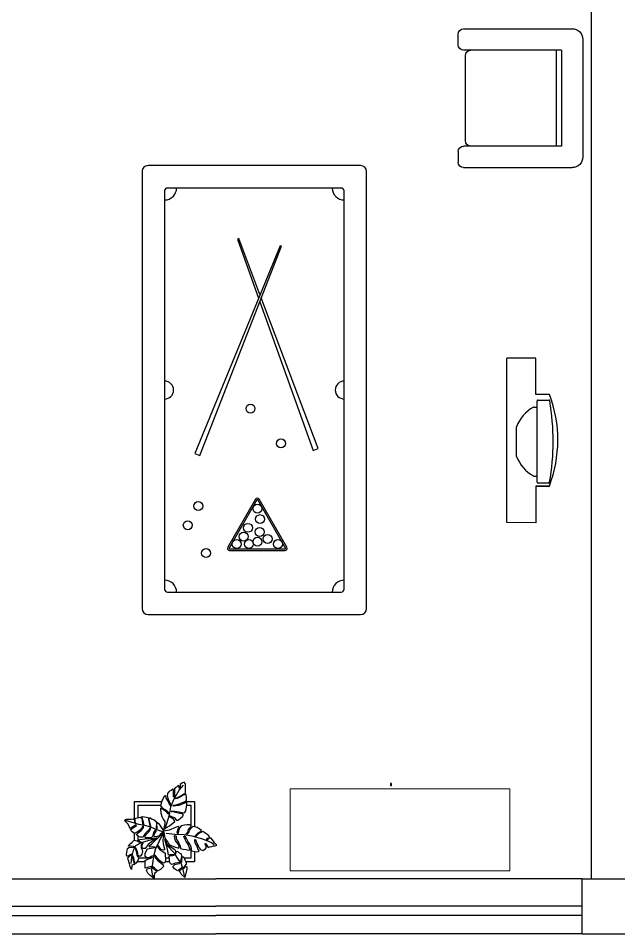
# Model space of a CAD drawing. Header units: inches. Extents: x 478327 to 492265, y -26791 to -22136.
# Drawn here: x 480854.6 to 481002.1, y -26311.4 to -26086.4 of the extents above; entities that cross this region are included whole.
import ezdxf

# ---------------------------------------------------------------- set-up
doc = ezdxf.new("R2010")
doc.units = ezdxf.units.IN
doc.header["$MEASUREMENT"] = 0
for name, color, linetype in [('A-DIMENSION', 4, 'Continuous'), ('A-GLASS', 4, 'Continuous'), ('A-WALL', 7, 'Continuous'), ('cad-block.com', 250, 'Continuous'), ('Ceco.NET 17', 3, 'Continuous'), ('furniture', 201, 'Continuous'), ('I-WALL-IN', 3, 'Continuous')]:
    doc.layers.add(name, color=color, linetype=linetype)
doc.layers.add('A-furniture', color=8, linetype='Continuous', lineweight=9)
doc.layers.add('COL', color=40, linetype='Continuous', lineweight=40)

# ---------------------------------------------------------------- blocks, each defined once
blk = doc.blocks.new('A$C756F409C')
at = {"layer": 'A-furniture'}
blk.add_lwpolyline([(0, -0.448), (1.2, -0.448), (1.2, 0), (0, 0)], close=True, dxfattribs=at)
blk = doc.blocks.new('CH_13')
for p, q in [((275, 0), (-275, 0)), ((-325, -558.9), (-325, -50)), ((325, -558.9), (325, -50)), ((-225, -100), (-225, -558.9)), ((225, -100), (-225, -100)), ((225, -125), (-225, -125)), ((225, -100), (225, -558.9)), ((-200, -550), (200, -550)), ((-250, -583.9), (-300, -583.9)), ((250, -583.9), (300, -583.9))]:
    blk.add_line(p, q)
for centre, radius, start, end in [((-275, -50), 50, 90, 180), ((275, -50), 50, 0, 90), ((-200, -525), 25, 180, 270), ((200, -525), 25, 270, 0), ((-300, -558.9), 25, 180, 270), ((-250, -558.9), 25, 270, 0), ((250, -558.9), 25, 180, 270), ((300, -558.9), 25, 270, 0)]:
    blk.add_arc(centre, radius, start, end)
blk = doc.blocks.new('TYH TY')
at = {"layer": 'furniture'}
for p, q in [((7404.2684, -2935.1728), (7404.2684, -2934.8866)), ((7404.2684, -2934.8866), (7405.8878, -2934.8866)), ((7405.8878, -2935.1728), (7405.8878, -2934.8866)), ((7404.9203, -2934.9826), (7405.212, -2934.9826)), ((7404.6281, -2935.1728), (7404.2684, -2935.1728)), ((7404.6281, -2935.1728), (7404.6281, -2935.306)), ((7404.6281, -2935.1728), (7404.6281, -2935.1728)), ((7404.6281, -2935.1728), (7404.6281, -2935.1728)), ((7404.6281, -2935.306), (7404.6281, -2935.1728)), ((7404.7267, -2935.1542), (7404.7267, -2935.1849)), ((7405.4056, -2935.1542), (7405.4056, -2935.1849)), ((7405.5281, -2935.1728), (7405.8878, -2935.1728)), ((7405.5281, -2935.306), (7405.5281, -2935.1728)), ((7404.6573, -2935.2989), (7404.6573, -2935.1951)), ((7404.6675, -2935.1849), (7405.4648, -2935.1849)), ((7405.475, -2935.1951), (7405.475, -2935.2989))]:
    blk.add_line(p, q, dxfattribs=at)
for centre, radius, start, end in [((7405.0548, -2935.3321), 0.3745, 111.04428, 150.76345), ((7405.0776, -2935.3321), 0.3745, 29.23655, 68.95572), ((7404.7369, -2935.1542), 0.0102, 150.76345, 180), ((7405.3954, -2935.1542), 0.0102, 0, 29.23655), ((7404.6675, -2935.1951), 0.0102, 90, 180), ((7405.4648, -2935.1951), 0.0102, 0, 90), ((7405.0781, -2934.1338), 1.2556, 248.99791, 291.00209), ((7404.6675, -2935.2989), 0.0102, 180, 260.20829), ((7405.0662, -2932.9889), 2.3544, 260.20829, 279.79171), ((7405.4648, -2935.2989), 0.0102, 279.79171, 0)]:
    blk.add_arc(centre, radius, start, end, dxfattribs=at)
blk = doc.blocks.new('sport-9')
at = {"color": 0, "linetype": 'ByBlock'}
for p, q in [((0, 1.5), (-2.92, 1.5)), ((-2.96, 1.46), (-2.96, 0.04)), ((0.04, 0.04), (0.04, 1.46)), ((-0.13, 1.35), (-2.79, 1.35)), ((-2.81, 1.33), (-2.81, 0.17)), ((-0.11, 0.17), (-0.11, 1.33)), ((-1.0694, 1.1763), (-2.0751, 0.7958)), ((-1.0569, 1.1424), (-1.0694, 1.1763)), ((-2.0504, 0.7862), (-1.0569, 1.1424)), ((-2.4207, 0.9307), (-2.4244, 0.9215)), ((-2.4244, 0.9215), (-1.0368, 0.3518)), ((-1.0234, 0.3854), (-2.4207, 0.9307)), ((-2.3929, 0.9196), (-2.3966, 0.9103)), ((-0.4092, 0.9676), (-0.7313, 0.7819)), ((-0.4036, 0.9579), (-0.7257, 0.7722)), ((-0.3994, 0.584), (-0.3994, 0.9555)), ((-0.3882, 0.584), (-0.3882, 0.9555)), ((-2.0976, 0.7873), (-2.4723, 0.6455)), ((-2.4689, 0.6361), (-2.0742, 0.7777)), ((-0.7313, 0.7576), (-0.4092, 0.5719)), ((-0.7257, 0.7673), (-0.4036, 0.5816)), ((-2.4723, 0.6455), (-2.4689, 0.6361)), ((-2.4442, 0.6559), (-2.4407, 0.6465)), ((-1.0368, 0.3518), (-1.0234, 0.3854)), ((-2.79, 0.15), (-0.13, 0.15)), ((-2.92, 0), (0, 0))]:
    blk.add_line(p, q, dxfattribs=at)
for centre in [(-1.1033, 0.9277), (-0.4306, 0.9079), (-0.4655, 0.8381), (-0.6672, 0.7706), (-0.5974, 0.788), (-0.512, 0.7857), (-0.4462, 0.7706), (-1.3359, 0.724), (-0.5393, 0.7065), (-0.4306, 0.713), (-0.4811, 0.6774), (-0.4306, 0.6315), (-0.3706, 0.4272), (-0.6846, 0.3748), (-0.5567, 0.305)]:
    blk.add_circle(centre, 0.03, dxfattribs=at)
for centre, radius, start, end in [((-2.92, 1.46), 0.04, 90, 180), ((0, 1.46), 0.04, 360, 90), ((-2.79, 1.33), 0.02, 90, 180), ((-2.81, 1.35), 0.08, 270, 0), ((-1.46, 1.35), 0.06, 180, 0), ((-0.11, 1.35), 0.08, 180, 270), ((-0.13, 1.33), 0.02, 0, 90), ((-0.4022, 0.9555), 0.014, 0, 119.97292), ((-0.4022, 0.9555), 0.0028, 0, 119.97292), ((-0.7243, 0.7697), 0.014, 119.97292, 240.02708), ((-0.7243, 0.7697), 0.0028, 119.97292, 240.02708), ((-0.4022, 0.584), 0.014, 240.02708, 0), ((-0.4022, 0.584), 0.0028, 240.02708, 0), ((-2.81, 0.15), 0.08, 0, 90), ((-1.46, 0.15), 0.06, 0, 180), ((-0.11, 0.15), 0.08, 90, 180), ((-2.79, 0.17), 0.02, 180, 270), ((-0.13, 0.17), 0.02, 270, 0), ((-2.92, 0.04), 0.04, 180, 270), ((0, 0.04), 0.04, 270, 0)]:
    blk.add_arc(centre, radius, start, end, dxfattribs=at)
blk = doc.blocks.new('pool table 2')
at = {"xscale": 1000, "yscale": 1000, "zscale": 1000}
blk.add_blockref('sport-9', (-40, -40), dxfattribs=at)
blk = doc.blocks.new('Drawing10')
at = {"layer": 'Ceco.NET 17', "color": 7}
for p, q in [((-0.0204, 0.2629), (-0.0589, 0.2734)), ((0.0289, 0.2471), (-0.0204, 0.2629)), ((0.0701, 0.2403), (0.0289, 0.2471)), ((0.1027, 0.2313), (0.0701, 0.2403)), ((0.1557, 0.2105), (0.1027, 0.2313)), ((0.1888, 0.1991), (0.1557, 0.2105))]:
    blk.add_line(p, q, dxfattribs=at)
for points in [[(0.3315, 0.5284), (0.32, 0.5238), (0.3123, 0.5192), (0.3046, 0.5123), (0.3031, 0.5015), (0.3016, 0.4878), (0.297, 0.4885), (0.297, 0.5), (0.2939, 0.5054), (0.2893, 0.5038), (0.2801, 0.4962), (0.2709, 0.4908), (0.2663, 0.4832), (0.2663, 0.4655), (0.2663, 0.4426), (0.2663, 0.4295), (0.2625, 0.4265), (0.2602, 0.4334), (0.259, 0.456), (0.2608, 0.4791), (0.2554, 0.4822), (0.2433, 0.4732), (0.2341, 0.4678), (0.2257, 0.4617), (0.2196, 0.4533), (0.218, 0.4387), (0.2249, 0.4165), (0.2326, 0.3981), (0.2426, 0.379), (0.2418, 0.3713), (0.2364, 0.3752), (0.2318, 0.3859), (0.2234, 0.402), (0.2119, 0.4226), (0.2094, 0.4373), (0.1979, 0.435), (0.1881, 0.4165), (0.1836, 0.408), (0.1805, 0.3958), (0.174, 0.3717), (0.1892, 0.3547), (0.2035, 0.3468), (0.2211, 0.3338), (0.2272, 0.3231), (0.2295, 0.3154), (0.2242, 0.3192), (0.2165, 0.33), (0.2004, 0.3399), (0.1828, 0.3522), (0.1743, 0.3552), (0.1736, 0.3483), (0.1766, 0.3246), (0.1828, 0.3001), (0.1904, 0.2825), (0.2027, 0.2664), (0.2027, 0.2534), (0.1943, 0.2097), (0.2127, 0.2266), (0.2326, 0.2396), (0.2688, 0.2673), (0.2688, 0.2704), (0.26, 0.2829), (0.2372, 0.2955), (0.2326, 0.3062), (0.241, 0.3024), (0.2646, 0.2929), (0.2787, 0.2765), (0.2879, 0.2757), (0.2891, 0.2754), (0.2924, 0.2779), (0.3077, 0.2909), (0.3192, 0.3009), (0.3253, 0.3093), (0.32, 0.3177), (0.3016, 0.3208), (0.2809, 0.3254), (0.2548, 0.3307), (0.2433, 0.3346), (0.2479, 0.3361), (0.2686, 0.3369), (0.297, 0.3315), (0.3253, 0.3254), (0.3353, 0.3261), (0.3414, 0.3376), (0.3453, 0.3614), (0.3491, 0.379), (0.3491, 0.3935), (0.3322, 0.3897), (0.3016, 0.3759), (0.2755, 0.3721), (0.2579, 0.3698), (0.2587, 0.3759), (0.2778, 0.3775), (0.297, 0.3836), (0.3184, 0.3935), (0.3376, 0.3997), (0.346, 0.4096), (0.3453, 0.4272), (0.343, 0.4464), (0.323, 0.4418), (0.3062, 0.4303), (0.2847, 0.4203), (0.2717, 0.4203), (0.2863, 0.4272), (0.3092, 0.438), (0.3276, 0.4518), (0.3399, 0.4556), (0.3399, 0.4793), (0.3399, 0.4992), (0.3399, 0.5123), (0.3361, 0.5192)], [(-0.0664, 0.2745), (-0.059, 0.28), (-0.0518, 0.2828), (-0.0381, 0.2833), (-0.0214, 0.2838), (-0.0081, 0.2847), (-0.001, 0.28), (0.0014, 0.27), (0.0047, 0.2581), (0.0094, 0.2572), (0.0061, 0.2657), (0.0042, 0.2771), (0.0052, 0.2866), (0.0094, 0.2895), (0.0199, 0.2918), (0.0299, 0.2947), (0.0379, 0.2956), (0.0484, 0.2885), (0.0522, 0.2714), (0.055, 0.2572), (0.0574, 0.2453), (0.0631, 0.2472), (0.0598, 0.2653), (0.0546, 0.2823), (0.0508, 0.2928), (0.0493, 0.2985), (0.0522, 0.2999), (0.0674, 0.2985), (0.0802, 0.2966), (0.0926, 0.2947), (0.094, 0.2795), (0.0973, 0.2605), (0.1021, 0.2448), (0.103, 0.2358), (0.1073, 0.2315), (0.1092, 0.2372), (0.1054, 0.2534), (0.1002, 0.2676), (0.0987, 0.2809), (0.1025, 0.2933), (0.1092, 0.2899), (0.1182, 0.2833), (0.131, 0.2776), (0.1443, 0.2676), (0.1467, 0.2496), (0.1448, 0.2287), (0.1477, 0.2164), (0.151, 0.2216), (0.151, 0.2315), (0.15, 0.2463), (0.1505, 0.2543), (0.1491, 0.261), (0.1534, 0.261), (0.16, 0.2548), (0.1695, 0.2434), (0.1752, 0.2325), (0.1842, 0.2192), (0.1923, 0.2045), (0.1838, 0.1917), (0.1719, 0.1817), (0.1638, 0.1727), (0.1534, 0.1679), (0.1382, 0.1656), (0.1282, 0.1689), (0.131, 0.1779), (0.1391, 0.1917), (0.1443, 0.2007), (0.1448, 0.2073), (0.1358, 0.2073), (0.1301, 0.1978), (0.1234, 0.1746), (0.1187, 0.1646), (0.113, 0.1603), (0.1006, 0.1589), (0.0859, 0.1589), (0.0759, 0.1599), (0.0698, 0.1679), (0.0774, 0.1803), (0.094, 0.1969), (0.1054, 0.2097), (0.1078, 0.2206), (0.104, 0.2249), (0.0968, 0.2121), (0.0859, 0.2002), (0.0745, 0.1898), (0.066, 0.176), (0.0593, 0.1656), (0.0512, 0.1632), (0.0375, 0.1641), (0.027, 0.1675), (0.0113, 0.1817), (0.0237, 0.1893), (0.0455, 0.2083), (0.0555, 0.2202), (0.0603, 0.2282), (0.0612, 0.2358), (0.0541, 0.2339), (0.0479, 0.2211), (0.0337, 0.2069), (0.0204, 0.1997), (0.0056, 0.1898), (-0.0062, 0.1921), (-0.0157, 0.1993), (-0.0219, 0.2059), (-0.0249, 0.2153), (-0.0086, 0.2254), (0.0061, 0.2334), (0.0151, 0.2415), (0.0104, 0.2453), (-0.0001, 0.2382), (-0.0105, 0.2325), (-0.0248, 0.2216), (-0.03, 0.2235), (-0.0333, 0.2306), (-0.0414, 0.2486), (-0.0528, 0.26), (-0.0632, 0.271)], [(0.5469, 0.1104), (0.5399, 0.1179), (0.5321, 0.1263), (0.5249, 0.1367), (0.5158, 0.1478), (0.5093, 0.1562), (0.4996, 0.1556), (0.4898, 0.1517), (0.48, 0.1413), (0.4781, 0.1465), (0.4859, 0.1556), (0.4996, 0.1595), (0.4996, 0.166), (0.4937, 0.1725), (0.48, 0.1829), (0.4683, 0.192), (0.4547, 0.2004), (0.441, 0.1939), (0.428, 0.1874), (0.4189, 0.1783), (0.4111, 0.1692), (0.4046, 0.1718), (0.4137, 0.1829), (0.4228, 0.1913), (0.4339, 0.1985), (0.441, 0.2024), (0.4456, 0.2076), (0.4371, 0.2134), (0.4163, 0.227), (0.4007, 0.2322), (0.3871, 0.2335), (0.3695, 0.2173), (0.3624, 0.1998), (0.3513, 0.1842), (0.3422, 0.1855), (0.3539, 0.1965), (0.3598, 0.2134), (0.3689, 0.2257), (0.376, 0.2348), (0.3747, 0.2413), (0.365, 0.2446), (0.35, 0.2446), (0.3325, 0.242), (0.3097, 0.2394), (0.3013, 0.227), (0.2928, 0.205), (0.2883, 0.1861), (0.2837, 0.1959), (0.2909, 0.2179), (0.2948, 0.2264), (0.2967, 0.2309), (0.2935, 0.2342), (0.2779, 0.2296), (0.2571, 0.2218), (0.2454, 0.2173), (0.2304, 0.2101), (0.2194, 0.2069), (0.1927, 0.203), (0.1973, 0.1835), (0.2025, 0.1575), (0.2109, 0.1426), (0.2226, 0.1296), (0.2304, 0.1153), (0.248, 0.1056), (0.2668, 0.0984), (0.2941, 0.0893), (0.2974, 0.0952), (0.2941, 0.1114), (0.2837, 0.125), (0.2733, 0.14), (0.2675, 0.1575), (0.2668, 0.1718), (0.2714, 0.1744), (0.2766, 0.1705), (0.2766, 0.1517), (0.2883, 0.1348), (0.2961, 0.1238), (0.3045, 0.103), (0.3058, 0.0874), (0.3247, 0.0841), (0.3435, 0.0809), (0.3624, 0.0763), (0.3676, 0.0822), (0.3663, 0.0926), (0.3539, 0.1192), (0.3442, 0.1348), (0.3364, 0.1478), (0.3279, 0.1679), (0.3344, 0.1725), (0.3461, 0.1517), (0.3578, 0.1296), (0.3734, 0.1069), (0.3767, 0.0906), (0.376, 0.0776), (0.3825, 0.0718), (0.4027, 0.0679), (0.4118, 0.0666), (0.4261, 0.0685), (0.43, 0.0737), (0.4222, 0.0848), (0.4163, 0.103), (0.4046, 0.125), (0.4014, 0.1393), (0.4014, 0.1478), (0.4066, 0.1471), (0.4111, 0.1348), (0.4189, 0.116), (0.4274, 0.0952), (0.4384, 0.0815), (0.454, 0.0757), (0.4618, 0.0783), (0.4729, 0.0854), (0.4794, 0.0965), (0.4696, 0.116), (0.4742, 0.1238), (0.4781, 0.1121), (0.4853, 0.101), (0.4905, 0.0939), (0.5009, 0.0984), (0.5152, 0.1017), (0.5243, 0.1056), (0.5373, 0.1049)], [(-0.0199, -0.051), (-0.0269, -0.0314), (-0.0329, -0.0134), (-0.0418, 0.0142), (-0.0441, 0.0239), (-0.0291, 0.0388), (-0.0187, 0.0441), (-0.0164, 0.05), (-0.0232, 0.0493), (-0.0336, 0.0448), (-0.0418, 0.0373), (-0.0493, 0.0373), (-0.0531, 0.0493), (-0.0493, 0.062), (-0.0448, 0.0889), (-0.0366, 0.0941), (-0.0194, 0.0971), (-0.0045, 0.0956), (0, 0.0986), (-0.0067, 0.1008), (-0.0269, 0.1045), (-0.0389, 0.1045), (-0.0366, 0.1105), (-0.0276, 0.1187), (-0.0142, 0.1299), (-0.0007, 0.1426), (0.0172, 0.1396), (0.0329, 0.1292), (0.0448, 0.1277), (0.0381, 0.1329), (0.0269, 0.1381), (0.0269, 0.1449), (0.0366, 0.1471), (0.0687, 0.1516), (0.1233, 0.1561), (0.1509, 0.1583), (0.1225, 0.1381), (0.0912, 0.1157), (0.071, 0.0874), (0.0538, 0.0881), (0.0501, 0.1016), (0.0568, 0.1225), (0.0538, 0.1247), (0.0456, 0.1105), (0.0441, 0.0933), (0.0508, 0.0799), (0.0545, 0.068), (0.0486, 0.0515), (0.0389, 0.0351), (0.0247, 0.0426), (0.0209, 0.065), (0.012, 0.0881), (0.0045, 0.0933), (0.009, 0.0777), (0.0142, 0.0605), (0.0157, 0.0441), (0.0232, 0.0321), (0.0306, 0.0231), (0.0239, 0.0082), (0.0149, -0.0052), (0.009, -0.0127), (0, 0), (-0.0037, 0.0261), (-0.0105, 0.0388), (-0.012, 0.0291), (-0.0067, 0.0045), (-0.0037, -0.0067), (0.003, -0.0172), (-0.0112, -0.0209), (-0.0179, -0.0231)], [(0.2025, 0.1473), (0.2209, 0.1124), (0.2374, 0.1014), (0.268, 0.0812), (0.2729, 0.0733), (0.2723, 0.0665), (0.2699, 0.0555), (0.2742, 0.0512), (0.2785, 0.0641), (0.2827, 0.0714), (0.2901, 0.0659), (0.2981, 0.0592), (0.3103, 0.0518), (0.3134, 0.0365), (0.3109, 0.0231), (0.3072, 0.0066), (0.3097, -0.0057), (0.3158, 0.0004), (0.3152, 0.0108), (0.3183, 0.0274), (0.3219, 0.0353), (0.3274, 0.0298), (0.3354, 0.0127), (0.3446, -0.0051), (0.344, -0.0167), (0.333, -0.0296), (0.3219, -0.0436), (0.3299, -0.043), (0.3366, -0.0332), (0.3477, -0.0308), (0.3489, -0.0479), (0.344, -0.0675), (0.3391, -0.0859), (0.3354, -0.1036), (0.3121, -0.0834), (0.306, -0.0712), (0.2993, -0.0657), (0.3023, -0.0553), (0.3127, -0.0485), (0.3152, -0.0406), (0.306, -0.0461), (0.2944, -0.0528), (0.2907, -0.0595), (0.2791, -0.0553), (0.2656, -0.0467), (0.2546, -0.032), (0.2687, -0.0191), (0.287, -0.0143), (0.2999, -0.0106), (0.2993, -0.0045), (0.2864, -0.0069), (0.2711, -0.0094), (0.2564, -0.0167), (0.2472, -0.0191), (0.238, -0.0087), (0.2331, 0.0078), (0.2331, 0.0188), (0.2282, 0.0329), (0.2368, 0.0408), (0.2558, 0.0421), (0.265, 0.0439), (0.2644, 0.0488), (0.2558, 0.0469), (0.2362, 0.0463), (0.2276, 0.0445), (0.2221, 0.0727), (0.216, 0.1014), (0.2056, 0.1314)]]:
    blk.add_lwpolyline(points, close=True, dxfattribs=at)
for points in [[(0.2058, 0.225), (0.2341, 0.3116), (0.2426, 0.3637), (0.261, 0.4127), (0.297, 0.4763), (0.3261, 0.5084)], [(0, 0.2757), (0, 0.4), (0.1816, 0.4)], [(0.025, 0.2933), (0.025, 0.375), (0.1749, 0.375)], [(0.2244, 0.4), (0.2318, 0.4)], [(0.2367, 0.375), (0.2422, 0.375)], [(0.2585, 0.375), (0.2953, 0.375)], [(0.3379, 0.4), (0.4, 0.4), (0.4, 0.2323)], [(0.3482, 0.375), (0.375, 0.375), (0.375, 0.24)], [(0, 0.2301), (0, 0.2382)], [(0, 0.1425), (0, 0.1909)], [(0.025, 0.1904), (0.025, 0.2022)], [(0.1913, 0.1889), (0.1905, 0.1643), (0.1898, 0.1411), (0.192, 0.118), (0.1973, 0.0941), (0.2003, 0.0792), (0.1943, 0.0762), (0.1786, 0.0821), (0.1681, 0.0933), (0.1607, 0.1068), (0.1539, 0.1023), (0.1599, 0.0911), (0.1704, 0.0762), (0.189, 0.0687), (0.204, 0.0568), (0.2055, 0.0403), (0.2077, 0.0231), (0.207, 0.0075), (0.2017, -0.0067), (0.1913, -0.0082), (0.1659, 0.0082), (0.1517, 0.0261), (0.139, 0.0433), (0.1338, 0.0366), (0.142, 0.0224), (0.1547, 0.0075), (0.1771, -0.0097), (0.1913, -0.0209), (0.1928, -0.0321), (0.1831, -0.0433), (0.1734, -0.0508), (0.1569, -0.0612), (0.142, -0.0515), (0.13, -0.0358), (0.1203, -0.0343), (0.124, -0.0426), (0.1375, -0.0538), (0.1494, -0.0627), (0.1479, -0.0672), (0.1338, -0.0769), (0.1323, -0.0956), (0.1323, -0.1128), (0.1196, -0.1023), (0.1054, -0.0904), (0.0889, -0.0747), (0.0807, -0.0582), (0.0844, -0.0478), (0.1046, -0.0418), (0.1158, -0.0373), (0.1113, -0.0314), (0.0941, -0.0366), (0.0814, -0.0403), (0.0725, -0.0433), (0.0725, -0.0246), (0.0717, -0.0067), (0.0725, 0.0082), (0.0822, 0.0149), (0.1076, 0.0231), (0.1173, 0.0306), (0.121, 0.0388), (0.1121, 0.0351), (0.1016, 0.0284), (0.0844, 0.0254), (0.0717, 0.0351), (0.0725, 0.0553), (0.0785, 0.0702), (0.0867, 0.0866), (0.0986, 0.0881), (0.124, 0.0926), (0.1405, 0.0941), (0.1352, 0.0978), (0.121, 0.0993), (0.1016, 0.0978), (0.0979, 0.1016), (0.1031, 0.1083), (0.1158, 0.1195), (0.13, 0.1322), (0.1913, 0.1889)], [(0.2116, 0.19), (0.2688, 0.1835), (0.3312, 0.1816), (0.3825, 0.1731), (0.4514, 0.1523), (0.5113, 0.127), (0.5295, 0.1153)], [(0.375, 0.2335), (0.375, 0.2223)], [(0.1263, 0.1501), (0.0897, 0.1389), (0.0441, 0.1247), (0.0067, 0.1068), (-0.0082, 0.0754), (-0.0187, 0.0306), (-0.0232, -0.0119)], [(0.025, 0.1344), (0.025, 0.1693)], [(0.1853, 0.1785), (0.1651, 0.1359), (0.1405, 0.0866), (0.1263, 0.0366), (0.1196, -0.0105), (0.1143, -0.0545), (0.1173, -0.0821), (0.127, -0.1016)], [(0.2178, 0.1075), (0.265, 0.0604), (0.2827, 0.028), (0.3115, -0.0136), (0.3225, -0.0504), (0.3305, -0.0926)], [(0.375, 0.0991), (0.375, 0.025), (0.3297, 0.025)], [(0.4, 0.0684), (0.4, 0), (0.342, 0)], [(0.0721, 0), (0.0184, 0)], [(0.025, 0.0299), (0.025, 0.0424)], [(0.11, 0.025), (0.0291, 0.025)], [(0.1526, 0.025), (0.1405, 0.025)], [(0.1786, 0), (0.1644, 0)], [(0.2354, 0), (0.2042, 0)], [(0.231, 0.025), (0.2075, 0.025)], [(0.3154, 0), (0.3085, 0)], [(0.3178, 0.025), (0.3113, 0.025)]]:
    blk.add_lwpolyline(points, dxfattribs=at)
for radius, start, end in [(0.1515, 66.84624, 69.16348), (0.1515, 207.39853, 208.19827), (0.1105, 239.49779, 242.42969), (0.1105, 256.13302, 263.44205)]:
    blk.add_arc((0.19, 0.1931), radius, start, end, dxfattribs=at)

msp = doc.modelspace()

# ---------------------------------------------------------------- linework, layer by layer
for p, q in [((480993.126, -26297.889, 6.93), (481045.02, -26297.889, 6.93)), ((480993.126, -26311.389, 6.93), (481045.02, -26311.389, 6.93))]:
    msp.add_line(p, q)
at = {"layer": 'A-DIMENSION'}
for p, q in [((480993.126, -26297.889, 6.93), (480903.126, -26297.889, 6.93)), ((480367.626, -26311.39, 6.93), (480880.626, -26311.389, 6.93)), ((480993.126, -26311.389, 6.93), (480903.126, -26311.389, 6.93))]:
    msp.add_line(p, q, dxfattribs=at)
at = {"layer": 'A-GLASS'}
for p, q in [((480367.626, -26297.889, 6.93), (480880.626, -26297.889, 6.93)), ((480880.626, -26297.889, 6.93), (480903.126, -26297.889, 6.93)), ((480993.126, -26311.389, 6.93), (480993.126, -26297.889, 6.93)), ((480367.626, -26304.639, 6.93), (480880.626, -26304.639, 6.93)), ((480880.626, -26304.639, 6.93), (480903.126, -26304.639, 6.93)), ((480993.126, -26304.64, 6.93), (480903.126, -26304.639, 6.93)), ((480367.626, -26306.889, 6.93), (480880.626, -26306.889, 6.93)), ((480880.626, -26306.889, 6.93), (480903.126, -26306.889, 6.93)), ((480993.126, -26306.89, 6.93), (480903.126, -26306.889, 6.93)), ((480880.626, -26311.389, 6.93), (480903.126, -26311.389, 6.93))]:
    msp.add_line(p, q, dxfattribs=at)
at = {"layer": 'A-WALL'}
msp.add_line((480880.626, -26297.889, 6.93), (480903.126, -26297.889, 6.93), dxfattribs=at)
at = {"layer": 'cad-block.com'}
msp.add_lwpolyline([(480946.059, -26274.442), (480946.059, -26275.011), (480946.287, -26275.011), (480946.287, -26274.442), (480946.059, -26274.442)], dxfattribs=at)
at = {"layer": 'I-WALL-IN'}
for p, q in [((480995.376, -26243.889, 6.93), (480995.376, -26277.639, 6.93)), ((480995.376, -26277.639, 6.93), (480995.376, -26297.889, 6.93))]:
    msp.add_line(p, q, dxfattribs=at)
at = {"layer": 'I-WALL-IN', "elevation": 6.93}
msp.add_lwpolyline([(480995.376, -26048.139), (480995.376, -26243.889)], dxfattribs=at)

# ---------------------------------------------------------------- block references
at = {"color": 40, "true_color": 0xf8d731, "xscale": 0.03678022598344886, "yscale": 0.03678022598344886, "zscale": 0.03678022598344886, "rotation": 270}
msp.add_blockref('pool table 2', (480886.471, -26232.957), dxfattribs=at)
at = {"xscale": -45, "yscale": 45, "zscale": 45, "rotation": 359.9999997753175}
msp.add_blockref('A$C756F409C', (480975.399, -26275.792, -110.138), dxfattribs=at)
at = {"layer": 'Ceco.NET 17', "xscale": 37.02206043585839, "yscale": 37.02206043585839, "zscale": 37.02206043585839}
msp.add_blockref('Drawing10', (480883.086, -26293.715, 10.352), dxfattribs=at)
at = {"layer": 'COL', "extrusion": (1.93069e-17, 5.11342e-06, 1), "xscale": 24.98467393218972, "yscale": 24.98467393218972, "zscale": 24.98467393218972, "rotation": 89.9401928220396}
msp.add_blockref('TYH TY', (407454.344, -211126.961, -0.134), dxfattribs=at)
at = {"layer": 'furniture', "extrusion": (0, 0, -1), "xscale": 0.05247266525166202, "yscale": 0.05247266525166202, "zscale": -0.05247266525166202, "rotation": 90.00000000000001}
msp.add_blockref('CH_13', (-480993.312, -26106.058), dxfattribs=at)

doc.saveas('drawing.dxf')
